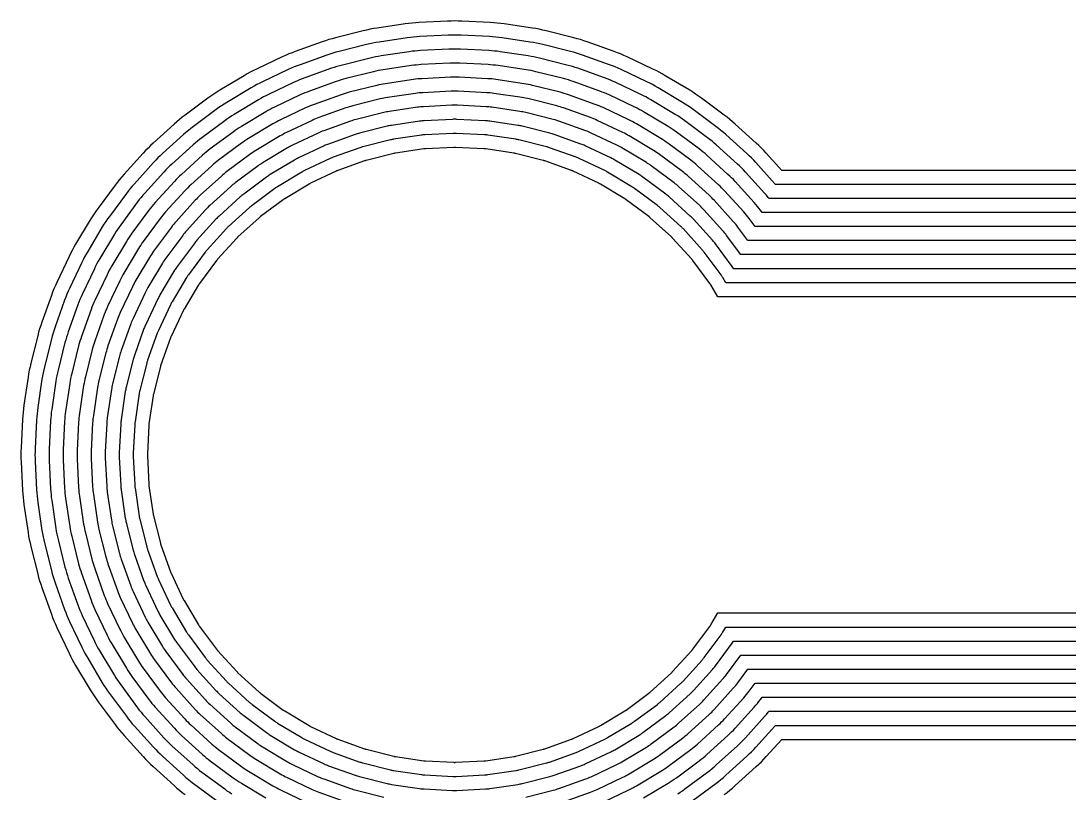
# Model space of a CAD drawing. Header units: metres. Extents: x 1.4 to 44.2, y 0.1 to 33.9.
# Drawn here: x 19.79 to 22.775, y 26.951 to 29.15 of the extents above; entities that cross this region are included whole.
import ezdxf

# ---------------------------------------------------------------- set-up
doc = ezdxf.new("R2010")
doc.units = ezdxf.units.M

msp = doc.modelspace()

# ---------------------------------------------------------------- linework, layer by layer
for points in [[(26.5784, 28.7242), (21.9568, 28.7242), (21.9125, 28.7731), (21.9057, 28.7804), (21.8986, 28.7876), (21.8914, 28.7947), (21.8841, 28.8015), (21.824, 28.8559), (21.8165, 28.8626), (21.8088, 28.8691), (21.8009, 28.8754), (21.7929, 28.8814), (21.7279, 28.9297), (21.7197, 28.9356), (21.7114, 28.9413), (21.703, 28.9468), (21.6944, 28.9521), (21.6249, 28.9937), (21.6162, 28.9988), (21.6074, 29.0036), (21.5985, 29.0083), (21.5894, 29.0127), (21.5162, 29.0473), (21.5071, 29.0515), (21.4978, 29.0555), (21.4885, 29.0592), (21.479, 29.0627), (21.4028, 29.09), (21.3933, 29.0933), (21.3837, 29.0963), (21.374, 29.0991), (21.3643, 29.1017), (21.2857, 29.1214), (21.2759, 29.1237), (21.266, 29.1258), (21.2562, 29.1276), (21.2462, 29.1292), (21.1661, 29.1411), (21.1561, 29.1425), (21.1461, 29.1436), (21.1361, 29.1444), (21.126, 29.145), (21.0451, 29.149), (21.0351, 29.1494), (21.025, 29.1495), (21.015, 29.1494), (21.0049, 29.149), (20.924, 29.145), (20.9139, 29.1444), (20.9039, 29.1436), (20.8939, 29.1425), (20.8839, 29.1411), (20.8038, 29.1292), (20.7939, 29.1276), (20.784, 29.1258), (20.7741, 29.1237), (20.7643, 29.1214), (20.6858, 29.1017), (20.676, 29.0991), (20.6664, 29.0963), (20.6568, 29.0933), (20.6473, 29.09), (20.571, 29.0627), (20.5616, 29.0592), (20.5522, 29.0555), (20.543, 29.0515), (20.5338, 29.0473), (20.4606, 29.0127), (20.4515, 29.0083), (20.4426, 29.0036), (20.4338, 28.9988), (20.4251, 28.9937), (20.3556, 28.9521), (20.347, 28.9468), (20.3386, 28.9413), (20.3303, 28.9356), (20.3222, 28.9297), (20.2571, 28.8814), (20.2491, 28.8754), (20.2412, 28.8691), (20.2335, 28.8626), (20.226, 28.8559), (20.166, 28.8015), (20.1586, 28.7947), (20.1514, 28.7876), (20.1444, 28.7804), (20.1375, 28.7731), (20.0831, 28.713), (20.0764, 28.7055), (20.07, 28.6978), (20.0637, 28.6899), (20.0576, 28.6819), (20.0093, 28.6169), (20.0034, 28.6087), (19.9977, 28.6004), (19.9922, 28.592), (19.987, 28.5834), (19.9453, 28.5139), (19.9403, 28.5052), (19.9354, 28.4964), (19.9308, 28.4875), (19.9264, 28.4784), (19.8917, 28.4052), (19.8875, 28.3961), (19.8836, 28.3868), (19.8798, 28.3775), (19.8763, 28.368), (19.849, 28.2918), (19.8458, 28.2823), (19.8427, 28.2727), (19.8399, 28.263), (19.8373, 28.2533), (19.8177, 28.1747), (19.8153, 28.1649), (19.8133, 28.155), (19.8114, 28.1452), (19.8098, 28.1352), (19.7979, 28.0551), (19.7966, 28.0451), (19.7955, 28.0351), (19.7946, 28.0251), (19.794, 28.015), (19.79, 27.9341), (19.7896, 27.9241), (19.7895, 27.914), (19.7896, 27.904), (19.79, 27.8939), (19.794, 27.813), (19.7946, 27.8029), (19.7955, 27.7929), (19.7966, 27.7829), (19.7979, 27.7729), (19.8098, 27.6928), (19.8114, 27.6829), (19.8133, 27.673), (19.8153, 27.6631), (19.8177, 27.6533), (19.8373, 27.5748), (19.8399, 27.565), (19.8427, 27.5554), (19.8458, 27.5458), (19.849, 27.5363), (19.8763, 27.46), (19.8798, 27.4506), (19.8836, 27.4412), (19.8875, 27.432), (19.8917, 27.4228), (19.9264, 27.3496), (19.9308, 27.3405), (19.9354, 27.3316), (19.9403, 27.3228), (19.9453, 27.3141), (19.987, 27.2446), (19.9922, 27.236), (19.9977, 27.2276), (20.0034, 27.2193), (20.0093, 27.2112), (20.0576, 27.1461), (20.0637, 27.1381), (20.07, 27.1302), (20.0764, 27.1225), (20.0831, 27.115), (20.1375, 27.055), (20.1444, 27.0476), (20.1514, 27.0404), (20.1586, 27.0334), (20.166, 27.0265), (20.226, 26.9721), (20.2335, 26.9654), (20.2412, 26.959), (20.2491, 26.9527), (20.2571, 26.9466)], [(26.595, 28.6842), (21.939, 28.6842), (21.9373, 28.6862), (21.8829, 28.7462), (21.8767, 28.7529), (21.8704, 28.7594), (21.8639, 28.7657), (21.8572, 28.7719), (21.7972, 28.8263), (21.7904, 28.8323), (21.7834, 28.8381), (21.7763, 28.8438), (21.7691, 28.8493), (21.704, 28.8976), (21.6967, 28.9029), (21.6892, 28.908), (21.6816, 28.913), (21.6739, 28.9178), (21.6044, 28.9594), (21.5965, 28.964), (21.5886, 28.9683), (21.5805, 28.9725), (21.5723, 28.9765), (21.4991, 29.0112), (21.4909, 29.0149), (21.4825, 29.0185), (21.4741, 29.0219), (21.4656, 29.025), (21.3893, 29.0523), (21.3807, 29.0553), (21.372, 29.058), (21.3633, 29.0606), (21.3545, 29.0629), (21.276, 29.0826), (21.2671, 29.0847), (21.2582, 29.0865), (21.2493, 29.0882), (21.2403, 29.0896), (21.1602, 29.1015), (21.1512, 29.1028), (21.1422, 29.1038), (21.1331, 29.1045), (21.1241, 29.1051), (21.0432, 29.1091), (21.0341, 29.1094), (21.025, 29.1095), (21.0159, 29.1094), (21.0069, 29.1091), (20.9259, 29.1051), (20.9169, 29.1045), (20.9078, 29.1038), (20.8988, 29.1028), (20.8898, 29.1015), (20.8097, 29.0896), (20.8007, 29.0882), (20.7918, 29.0865), (20.7829, 29.0847), (20.7741, 29.0826), (20.6955, 29.0629), (20.6867, 29.0606), (20.678, 29.058), (20.6693, 29.0553), (20.6607, 29.0523), (20.5845, 29.025), (20.5759, 29.0219), (20.5675, 29.0185), (20.5592, 29.0149), (20.5509, 29.0112), (20.4777, 28.9765), (20.4695, 28.9725), (20.4615, 28.9683), (20.4535, 28.964), (20.4457, 28.9594), (20.3762, 28.9178), (20.3684, 28.913), (20.3608, 28.908), (20.3533, 28.9029), (20.346, 28.8976), (20.2809, 28.8493), (20.2737, 28.8438), (20.2666, 28.8381), (20.2596, 28.8323), (20.2528, 28.8263), (20.1928, 28.7719), (20.1862, 28.7657), (20.1797, 28.7594), (20.1733, 28.7529), (20.1671, 28.7462), (20.1127, 28.6862), (20.1067, 28.6794), (20.1009, 28.6724), (20.0952, 28.6653), (20.0897, 28.6581), (20.0414, 28.593), (20.0361, 28.5857), (20.031, 28.5782), (20.026, 28.5706), (20.0213, 28.5629), (19.9796, 28.4934), (19.9751, 28.4855), (19.9707, 28.4776), (19.9665, 28.4695), (19.9625, 28.4613), (19.9279, 28.3881), (19.9241, 28.3799), (19.9205, 28.3715), (19.9171, 28.3631), (19.914, 28.3546), (19.8867, 28.2783), (19.8837, 28.2697), (19.881, 28.261), (19.8785, 28.2523), (19.8761, 28.2435), (19.8565, 28.165), (19.8544, 28.1561), (19.8525, 28.1472), (19.8508, 28.1383), (19.8494, 28.1293), (19.8375, 28.0492), (19.8363, 28.0402), (19.8353, 28.0312), (19.8345, 28.0221), (19.8339, 28.0131), (19.83, 27.9322), (19.8296, 27.9231), (19.8295, 27.914), (19.8296, 27.9049), (19.83, 27.8959), (19.8339, 27.8149), (19.8345, 27.8059), (19.8353, 27.7968), (19.8363, 27.7878), (19.8375, 27.7788), (19.8494, 27.6987), (19.8508, 27.6897), (19.8525, 27.6808), (19.8544, 27.6719), (19.8565, 27.6631), (19.8761, 27.5845), (19.8785, 27.5757), (19.881, 27.567), (19.8837, 27.5583), (19.8867, 27.5497), (19.914, 27.4735), (19.9171, 27.4649), (19.9205, 27.4565), (19.9241, 27.4482), (19.9279, 27.4399), (19.9625, 27.3667), (19.9665, 27.3585), (19.9707, 27.3505), (19.9751, 27.3425), (19.9796, 27.3347), (20.0213, 27.2652), (20.026, 27.2574), (20.031, 27.2498), (20.0361, 27.2423), (20.0414, 27.235), (20.0897, 27.1699), (20.0952, 27.1627), (20.1009, 27.1556), (20.1067, 27.1486), (20.1127, 27.1418), (20.1671, 27.0818), (20.1733, 27.0752), (20.1797, 27.0687), (20.1862, 27.0623), (20.1928, 27.0561), (20.2528, 27.0017), (20.2596, 26.9957), (20.2666, 26.9899), (20.2737, 26.9842), (20.2809, 26.9787), (20.346, 26.9304)], [(26.6116, 28.6442), (21.9205, 28.6442), (21.9182, 28.6471), (21.913, 28.6533), (21.9076, 28.6593), (21.8532, 28.7193), (21.8477, 28.7253), (21.8421, 28.7311), (21.8363, 28.7367), (21.8303, 28.7422), (21.7703, 28.7966), (21.7643, 28.802), (21.7581, 28.8072), (21.7517, 28.8123), (21.7453, 28.8172), (21.6802, 28.8654), (21.6737, 28.8702), (21.667, 28.8748), (21.6602, 28.8792), (21.6533, 28.8834), (21.5838, 28.9251), (21.5768, 28.9292), (21.5697, 28.9331), (21.5625, 28.9368), (21.5552, 28.9404), (21.482, 28.975), (21.4746, 28.9784), (21.4672, 28.9816), (21.4597, 28.9846), (21.4521, 28.9874), (21.3758, 29.0147), (21.3682, 29.0173), (21.3604, 29.0198), (21.3527, 29.022), (21.3448, 29.0241), (21.2662, 29.0438), (21.2584, 29.0456), (21.2504, 29.0473), (21.2425, 29.0488), (21.2345, 29.0501), (21.1543, 29.062), (21.1463, 29.0631), (21.1383, 29.0639), (21.1302, 29.0646), (21.1221, 29.0651), (21.0412, 29.0691), (21.0331, 29.0694), (21.025, 29.0695), (21.0169, 29.0694), (21.0088, 29.0691), (20.9279, 29.0651), (20.9198, 29.0646), (20.9118, 29.0639), (20.9037, 29.0631), (20.8957, 29.062), (20.8155, 29.0501), (20.8075, 29.0488), (20.7996, 29.0473), (20.7917, 29.0456), (20.7838, 29.0438), (20.7052, 29.0241), (20.6974, 29.022), (20.6896, 29.0198), (20.6819, 29.0173), (20.6742, 29.0147), (20.5979, 28.9874), (20.5903, 28.9846), (20.5828, 28.9816), (20.5754, 28.9784), (20.568, 28.975), (20.4948, 28.9404), (20.4875, 28.9368), (20.4803, 28.9331), (20.4732, 28.9292), (20.4662, 28.9251), (20.3967, 28.8834), (20.3898, 28.8792), (20.3831, 28.8748), (20.3764, 28.8702), (20.3698, 28.8654), (20.3047, 28.8172), (20.2983, 28.8123), (20.292, 28.8072), (20.2858, 28.802), (20.2797, 28.7966), (20.2197, 28.7422), (20.2137, 28.7367), (20.208, 28.7311), (20.2023, 28.7253), (20.1968, 28.7193), (20.1424, 28.6593), (20.137, 28.6533), (20.1318, 28.6471), (20.1267, 28.6407), (20.1218, 28.6343), (20.0736, 28.5692), (20.0688, 28.5627), (20.0642, 28.556), (20.0598, 28.5492), (20.0556, 28.5423), (20.0139, 28.4728), (20.0099, 28.4658), (20.006, 28.4587), (20.0022, 28.4515), (19.9987, 28.4442), (19.964, 28.371), (19.9607, 28.3636), (19.9575, 28.3562), (19.9545, 28.3487), (19.9516, 28.3411), (19.9243, 28.2648), (19.9217, 28.2572), (19.9193, 28.2494), (19.917, 28.2417), (19.9149, 28.2338), (19.8953, 28.1552), (19.8934, 28.1474), (19.8917, 28.1394), (19.8902, 28.1315), (19.8889, 28.1235), (19.8771, 28.0433), (19.876, 28.0353), (19.8751, 28.0273), (19.8744, 28.0192), (19.8739, 28.0111), (19.8699, 27.9302), (19.8696, 27.9221), (19.8695, 27.914), (19.8696, 27.9059), (19.8699, 27.8978), (19.8739, 27.8169), (19.8744, 27.8088), (19.8751, 27.8008), (19.876, 27.7927), (19.8771, 27.7847), (19.8889, 27.7045), (19.8902, 27.6965), (19.8917, 27.6886), (19.8934, 27.6807), (19.8953, 27.6728), (19.9149, 27.5942), (19.917, 27.5864), (19.9193, 27.5786), (19.9217, 27.5709), (19.9243, 27.5632), (19.9516, 27.4869), (19.9545, 27.4793), (19.9575, 27.4718), (19.9607, 27.4644), (19.964, 27.457), (19.9987, 27.3838), (20.0022, 27.3765), (20.006, 27.3693), (20.0099, 27.3622), (20.0139, 27.3552), (20.0556, 27.2857), (20.0598, 27.2788), (20.0642, 27.2721), (20.0688, 27.2654), (20.0736, 27.2588), (20.1218, 27.1937), (20.1267, 27.1873), (20.1318, 27.181), (20.137, 27.1748), (20.1424, 27.1687), (20.1968, 27.1087), (20.2023, 27.1027), (20.208, 27.097), (20.2137, 27.0913), (20.2197, 27.0858), (20.2797, 27.0314), (20.2858, 27.026), (20.292, 27.0208), (20.2983, 27.0157), (20.3047, 27.0108), (20.3698, 26.9626), (20.3764, 26.9578), (20.3831, 26.9532), (20.3898, 26.9488)], [(26.6281, 28.6042), (21.9007, 28.6042), (21.8961, 28.6105), (21.8918, 28.6161), (21.8873, 28.6217), (21.8827, 28.6271), (21.878, 28.6325), (21.8236, 28.6925), (21.8188, 28.6977), (21.8138, 28.7028), (21.8087, 28.7078), (21.8035, 28.7126), (21.7435, 28.767), (21.7381, 28.7717), (21.7327, 28.7763), (21.7271, 28.7808), (21.7215, 28.7851), (21.6564, 28.8333), (21.6506, 28.8375), (21.6448, 28.8415), (21.6388, 28.8454), (21.6327, 28.8491), (21.5632, 28.8908), (21.5571, 28.8944), (21.5509, 28.8978), (21.5445, 28.9011), (21.5381, 28.9042), (21.4649, 28.9388), (21.4584, 28.9418), (21.4519, 28.9446), (21.4453, 28.9472), (21.4386, 28.9497), (21.3623, 28.977), (21.3556, 28.9793), (21.3488, 28.9815), (21.342, 28.9835), (21.3351, 28.9853), (21.2565, 29.005), (21.2496, 29.0066), (21.2426, 29.0081), (21.2356, 29.0094), (21.2286, 29.0105), (21.1485, 29.0224), (21.1414, 29.0234), (21.1344, 29.0241), (21.1273, 29.0248), (21.1202, 29.0252), (21.0392, 29.0292), (21.0321, 29.0294), (21.025, 29.0295), (21.0179, 29.0294), (21.0108, 29.0292), (20.9299, 29.0252), (20.9228, 29.0248), (20.9157, 29.0241), (20.9086, 29.0234), (20.9015, 29.0224), (20.8214, 29.0105), (20.8144, 29.0094), (20.8074, 29.0081), (20.8004, 29.0066), (20.7935, 29.005), (20.7149, 28.9853), (20.708, 28.9835), (20.7012, 28.9815), (20.6944, 28.9793), (20.6877, 28.977), (20.6114, 28.9497), (20.6047, 28.9472), (20.5981, 28.9446), (20.5916, 28.9418), (20.5851, 28.9388), (20.5119, 28.9042), (20.5055, 28.9011), (20.4992, 28.8978), (20.4929, 28.8944), (20.4868, 28.8908), (20.4173, 28.8491), (20.4112, 28.8454), (20.4053, 28.8415), (20.3994, 28.8375), (20.3936, 28.8333), (20.3286, 28.7851), (20.3229, 28.7808), (20.3173, 28.7763), (20.3119, 28.7717), (20.3066, 28.767), (20.2465, 28.7126), (20.2413, 28.7078), (20.2362, 28.7028), (20.2313, 28.6977), (20.2264, 28.6925), (20.172, 28.6325), (20.1673, 28.6271), (20.1627, 28.6217), (20.1583, 28.6161), (20.154, 28.6105), (20.1057, 28.5454), (20.1015, 28.5396), (20.0975, 28.5338), (20.0936, 28.5278), (20.0899, 28.5217), (20.0482, 28.4522), (20.0447, 28.4461), (20.0412, 28.4399), (20.038, 28.4335), (20.0348, 28.4271), (20.0002, 28.3539), (19.9972, 28.3474), (19.9944, 28.3409), (19.9918, 28.3343), (19.9893, 28.3276), (19.962, 28.2513), (19.9597, 28.2446), (19.9575, 28.2378), (19.9556, 28.231), (19.9537, 28.2241), (19.9341, 28.1455), (19.9324, 28.1386), (19.9309, 28.1316), (19.9296, 28.1246), (19.9285, 28.1176), (19.9166, 28.0375), (19.9157, 28.0304), (19.9149, 28.0234), (19.9143, 28.0163), (19.9138, 28.0092), (19.9099, 27.9282), (19.9096, 27.9211), (19.9095, 27.914), (19.9096, 27.9069), (19.9099, 27.8998), (19.9138, 27.8189), (19.9143, 27.8118), (19.9149, 27.8047), (19.9157, 27.7976), (19.9166, 27.7905), (19.9285, 27.7104), (19.9296, 27.7034), (19.9309, 27.6964), (19.9324, 27.6894), (19.9341, 27.6825), (19.9537, 27.6039), (19.9556, 27.597), (19.9575, 27.5902), (19.9597, 27.5834), (19.962, 27.5767), (19.9893, 27.5004), (19.9918, 27.4937), (19.9944, 27.4871), (19.9972, 27.4806), (20.0002, 27.4741), (20.0348, 27.4009), (20.038, 27.3945), (20.0412, 27.3882), (20.0447, 27.3819), (20.0482, 27.3758), (20.0899, 27.3063), (20.0936, 27.3002), (20.0975, 27.2943), (20.1015, 27.2884), (20.1057, 27.2826), (20.154, 27.2176), (20.1583, 27.2119), (20.1627, 27.2063), (20.1673, 27.2009), (20.172, 27.1956), (20.2264, 27.1355), (20.2313, 27.1303), (20.2362, 27.1252), (20.2413, 27.1203), (20.2465, 27.1154), (20.3066, 27.061), (20.3119, 27.0563), (20.3173, 27.0517), (20.3229, 27.0473), (20.3286, 27.043), (20.3936, 26.9947), (20.3994, 26.9905), (20.4053, 26.9865), (20.4112, 26.9826), (20.4173, 26.9789), (20.4868, 26.9372)], [(26.6447, 28.5642), (21.8806, 28.5642), (21.8639, 28.5866), (21.8602, 28.5915), (21.8564, 28.5963), (21.8524, 28.601), (21.8484, 28.6056), (21.794, 28.6656), (21.7898, 28.6701), (21.7855, 28.6745), (21.7811, 28.6788), (21.7766, 28.683), (21.7166, 28.7374), (21.712, 28.7414), (21.7073, 28.7454), (21.7025, 28.7492), (21.6976, 28.7529), (21.6326, 28.8012), (21.6276, 28.8048), (21.6225, 28.8083), (21.6174, 28.8116), (21.6122, 28.8148), (21.5427, 28.8565), (21.5374, 28.8596), (21.532, 28.8625), (21.5266, 28.8653), (21.521, 28.868), (21.4478, 28.9027), (21.4422, 28.9052), (21.4366, 28.9076), (21.4309, 28.9099), (21.4251, 28.9121), (21.3489, 28.9394), (21.3431, 28.9413), (21.3372, 28.9432), (21.3313, 28.9449), (21.3254, 28.9465), (21.2468, 28.9662), (21.2408, 28.9676), (21.2348, 28.9688), (21.2288, 28.97), (21.2227, 28.9709), (21.1426, 28.9828), (21.1365, 28.9837), (21.1304, 28.9843), (21.1243, 28.9849), (21.1182, 28.9852), (21.0373, 28.9892), (21.0311, 28.9894), (21.025, 28.9895), (21.0189, 28.9894), (21.0127, 28.9892), (20.9318, 28.9852), (20.9257, 28.9849), (20.9196, 28.9843), (20.9135, 28.9837), (20.9074, 28.9828), (20.8273, 28.9709), (20.8212, 28.97), (20.8152, 28.9688), (20.8092, 28.9676), (20.8032, 28.9662), (20.7246, 28.9465), (20.7187, 28.9449), (20.7128, 28.9432), (20.707, 28.9413), (20.7012, 28.9394), (20.6249, 28.9121), (20.6191, 28.9099), (20.6134, 28.9076), (20.6078, 28.9052), (20.6022, 28.9027), (20.529, 28.868), (20.5235, 28.8653), (20.518, 28.8625), (20.5126, 28.8596), (20.5073, 28.8565), (20.4379, 28.8148), (20.4326, 28.8116), (20.4275, 28.8083), (20.4224, 28.8048), (20.4175, 28.8012), (20.3524, 28.7529), (20.3475, 28.7492), (20.3427, 28.7454), (20.338, 28.7414), (20.3334, 28.7374), (20.2734, 28.683), (20.2689, 28.6788), (20.2645, 28.6745), (20.2602, 28.6701), (20.2561, 28.6656), (20.2017, 28.6056), (20.1976, 28.601), (20.1936, 28.5963), (20.1898, 28.5915), (20.1861, 28.5866), (20.1378, 28.5216), (20.1342, 28.5166), (20.1308, 28.5115), (20.1274, 28.5064), (20.1242, 28.5012), (20.0826, 28.4317), (20.0795, 28.4264), (20.0765, 28.421), (20.0737, 28.4156), (20.071, 28.41), (20.0364, 28.3368), (20.0338, 28.3312), (20.0314, 28.3256), (20.0291, 28.3199), (20.027, 28.3141), (19.9997, 28.2379), (19.9977, 28.2321), (19.9958, 28.2262), (19.9941, 28.2203), (19.9926, 28.2144), (19.9729, 28.1358), (19.9714, 28.1298), (19.9702, 28.1238), (19.9691, 28.1178), (19.9681, 28.1117), (19.9562, 28.0316), (19.9554, 28.0255), (19.9547, 28.0194), (19.9542, 28.0133), (19.9538, 28.0072), (19.9498, 27.9263), (19.9496, 27.9201), (19.9495, 27.914), (19.9496, 27.9079), (19.9498, 27.9017), (19.9538, 27.8208), (19.9542, 27.8147), (19.9547, 27.8086), (19.9554, 27.8025), (19.9562, 27.7964), (19.9681, 27.7163), (19.9691, 27.7102), (19.9702, 27.7042), (19.9714, 27.6982), (19.9729, 27.6922), (19.9926, 27.6136), (19.9941, 27.6077)], [(26.6613, 28.5242), (21.8604, 28.5242), (21.8318, 28.5628), (21.8287, 28.5669), (21.8255, 28.5709), (21.8221, 28.5749), (21.8187, 28.5787), (21.7643, 28.6388), (21.7608, 28.6425), (21.7572, 28.6462), (21.7535, 28.6498), (21.7498, 28.6533), (21.6897, 28.7077), (21.6859, 28.7111), (21.6819, 28.7145), (21.6779, 28.7177), (21.6738, 28.7208), (21.6087, 28.7691), (21.6046, 28.7721), (21.6003, 28.775), (21.596, 28.7778), (21.5916, 28.7805), (21.5221, 28.8222), (21.5177, 28.8248), (21.5131, 28.8272), (21.5086, 28.8296), (21.5039, 28.8319), (21.4307, 28.8665), (21.426, 28.8687), (21.4213, 28.8707), (21.4165, 28.8726), (21.4117, 28.8744), (21.3354, 28.9017), (21.3305, 28.9034), (21.3256, 28.9049), (21.3207, 28.9064), (21.3157, 28.9077), (21.2371, 28.9274), (21.2321, 28.9285), (21.227, 28.9296), (21.222, 28.9306), (21.2169, 28.9314), (21.1367, 28.9433), (21.1316, 28.944), (21.1265, 28.9445), (21.1214, 28.945), (21.1162, 28.9453), (21.0353, 28.9493), (21.0302, 28.9494), (21.025, 28.9495), (21.0199, 28.9494), (21.0147, 28.9493), (20.9338, 28.9453), (20.9287, 28.945), (20.9235, 28.9445), (20.9184, 28.944), (20.9133, 28.9433), (20.8332, 28.9314), (20.8281, 28.9306), (20.823, 28.9296), (20.818, 28.9285), (20.8129, 28.9274), (20.7344, 28.9077), (20.7294, 28.9064), (20.7244, 28.9049), (20.7195, 28.9034), (20.7146, 28.9017), (20.6384, 28.8744), (20.6335, 28.8726), (20.6287, 28.8707), (20.624, 28.8687), (20.6193, 28.8665), (20.5461, 28.8319), (20.5415, 28.8296), (20.5369, 28.8272), (20.5324, 28.8248), (20.5279, 28.8222), (20.4584, 28.7805), (20.454, 28.7778), (20.4497, 28.775), (20.4455, 28.7721), (20.4413, 28.7691), (20.3762, 28.7208), (20.3721, 28.7177), (20.3681, 28.7145), (20.3642, 28.7111), (20.3603, 28.7077), (20.3003, 28.6533), (20.2965, 28.6498), (20.2928, 28.6462), (20.2892, 28.6425), (20.2857, 28.6388), (20.2313, 28.5787), (20.2279, 28.5749), (20.2246, 28.5709), (20.2213, 28.5669), (20.2182, 28.5628), (20.17, 28.4977), (20.1669, 28.4936), (20.164, 28.4893), (20.1612, 28.485), (20.1585, 28.4806), (20.1169, 28.4111), (20.1143, 28.4067), (20.1118, 28.4021), (20.1094, 28.3976), (20.1071, 28.3929), (20.0725, 28.3197), (20.0704, 28.315), (20.0683, 28.3103), (20.0664, 28.3055), (20.0646, 28.3007), (20.0373, 28.2244), (20.0357, 28.2195), (20.0341, 28.2146), (20.0327, 28.2097), (20.0314, 28.2047), (20.0117, 28.1261), (20.0105, 28.1211), (20.0094, 28.116), (20.0085, 28.111), (20.0076, 28.1059), (19.9958, 28.0257), (19.9951, 28.0206), (19.9945, 28.0155), (19.9941, 28.0104), (19.9937, 28.0052), (19.9898, 27.9243), (19.9896, 27.9192), (19.9895, 27.914), (19.9896, 27.9089), (19.9898, 27.9037), (19.9937, 27.8228), (19.9941, 27.8177), (19.9945, 27.8125), (19.9951, 27.8074), (19.9958, 27.8023), (20.0076, 27.7222), (20.0085, 27.7171), (20.0094, 27.712), (20.0105, 27.707), (20.0117, 27.7019), (20.0314, 27.6234), (20.0327, 27.6184)], [(26.6778, 28.4842), (21.8403, 28.4842), (21.7997, 28.539), (21.7972, 28.5423), (21.7945, 28.5456), (21.7919, 28.5487), (21.7891, 28.5519), (21.7347, 28.6119), (21.7319, 28.615), (21.7289, 28.6179), (21.726, 28.6209), (21.7229, 28.6237), (21.6629, 28.6781), (21.6597, 28.6809), (21.6566, 28.6835), (21.6533, 28.6862), (21.65, 28.6887), (21.5849, 28.7369), (21.5815, 28.7394), (21.5781, 28.7417), (21.5746, 28.744), (21.571, 28.7462), (21.5015, 28.7879), (21.4979, 28.79), (21.4943, 28.792), (21.4906, 28.7939), (21.4868, 28.7957), (21.4136, 28.8304), (21.4098, 28.8321), (21.406, 28.8337), (21.4021, 28.8353), (21.3982, 28.8367), (21.3219, 28.864), (21.318, 28.8654), (21.314, 28.8666), (21.31, 28.8678), (21.3059, 28.8689), (21.2274, 28.8886), (21.2233, 28.8895), (21.2192, 28.8904), (21.2151, 28.8911), (21.211, 28.8918), (21.1309, 28.9037), (21.1267, 28.9043), (21.1226, 28.9047), (21.1184, 28.9051), (21.1143, 28.9053), (21.0334, 28.9093), (21.0292, 28.9095), (21.025, 28.9095), (21.0208, 28.9095), (21.0167, 28.9093), (20.9358, 28.9053), (20.9316, 28.9051), (20.9274, 28.9047), (20.9233, 28.9043), (20.9192, 28.9037), (20.839, 28.8918), (20.8349, 28.8911), (20.8308, 28.8904), (20.8267, 28.8895), (20.8227, 28.8886), (20.7441, 28.8689), (20.74, 28.8678), (20.736, 28.8666), (20.7321, 28.8654), (20.7281, 28.864), (20.6518, 28.8367), (20.6479, 28.8353), (20.6441, 28.8337), (20.6402, 28.8321), (20.6364, 28.8304), (20.5632, 28.7957), (20.5594, 28.7939), (20.5557, 28.792), (20.5521, 28.79), (20.5485, 28.7879), (20.479, 28.7462), (20.4754, 28.744), (20.4719, 28.7417), (20.4685, 28.7394), (20.4651, 28.7369), (20.4001, 28.6887), (20.3967, 28.6862), (20.3935, 28.6835), (20.3903, 28.6809), (20.3872, 28.6781), (20.3271, 28.6237), (20.3241, 28.6209), (20.3211, 28.6179), (20.3182, 28.615), (20.3153, 28.6119), (20.2609, 28.5519), (20.2582, 28.5487), (20.2555, 28.5456), (20.2529, 28.5423), (20.2503, 28.539), (20.2021, 28.4739), (20.1996, 28.4705), (20.1973, 28.4671), (20.195, 28.4636), (20.1928, 28.46), (20.1512, 28.3905), (20.1491, 28.3869), (20.1471, 28.3833), (20.1451, 28.3796), (20.1433, 28.3758), (20.1087, 28.3026), (20.1069, 28.2988), (20.1053, 28.295), (20.1037, 28.2911), (20.1023, 28.2872), (20.075, 28.2109), (20.0736, 28.207), (20.0724, 28.203), (20.0712, 28.199), (20.0702, 28.1949), (20.0505, 28.1164), (20.0495, 28.1123), (20.0486, 28.1082), (20.0479, 28.1041), (20.0472, 28.1), (20.0353, 28.0199), (20.0348, 28.0157), (20.0343, 28.0116), (20.0339, 28.0074), (20.0337, 28.0033), (20.0297, 27.9224), (20.0296, 27.9182), (20.0295, 27.914), (20.0296, 27.9098), (20.0297, 27.9057), (20.0337, 27.8248), (20.0339, 27.8206), (20.0343, 27.8164), (20.0348, 27.8123), (20.0353, 27.8082), (20.0472, 27.728), (20.0479, 27.7239), (20.0486, 27.7198), (20.0495, 27.7157), (20.0505, 27.7117), (20.0702, 27.6331), (20.0712, 27.629)], [(26.6944, 28.4442), (21.8199, 28.4442), (21.8195, 28.4449), (21.8177, 28.4475), (21.8158, 28.4501), (21.7675, 28.5151), (21.7656, 28.5177), (21.7636, 28.5202), (21.7616, 28.5226), (21.7595, 28.525), (21.7051, 28.585), (21.7029, 28.5874), (21.7007, 28.5897), (21.6984, 28.5919), (21.696, 28.5941), (21.636, 28.6485), (21.6336, 28.6506), (21.6312, 28.6526), (21.6287, 28.6546), (21.6261, 28.6565), (21.5611, 28.7048), (21.5585, 28.7067), (21.5559, 28.7085), (21.5532, 28.7102), (21.5505, 28.7119), (21.481, 28.7535), (21.4782, 28.7551), (21.4754, 28.7567), (21.4726, 28.7582), (21.4697, 28.7596), (21.3965, 28.7942), (21.3936, 28.7955), (21.3907, 28.7968), (21.3877, 28.798), (21.3847, 28.7991), (21.3084, 28.8264), (21.3054, 28.8274), (21.3024, 28.8284), (21.2993, 28.8293), (21.2962, 28.8301), (21.2176, 28.8498), (21.2145, 28.8505), (21.2114, 28.8512), (21.2083, 28.8517), (21.2051, 28.8522), (21.125, 28.8641), (21.1218, 28.8646), (21.1187, 28.8649), (21.1155, 28.8652), (21.1123, 28.8654), (21.0314, 28.8694), (21.0282, 28.8695), (21.025, 28.8695), (21.0218, 28.8695), (21.0186, 28.8694), (20.9377, 28.8654), (20.9345, 28.8652), (20.9314, 28.8649), (20.9282, 28.8646), (20.925, 28.8641), (20.8449, 28.8522), (20.8417, 28.8517), (20.8386, 28.8512), (20.8355, 28.8505), (20.8324, 28.8498), (20.7538, 28.8301), (20.7507, 28.8293), (20.7476, 28.8284), (20.7446, 28.8274), (20.7416, 28.8264), (20.6653, 28.7991), (20.6623, 28.798), (20.6594, 28.7968), (20.6564, 28.7955), (20.6535, 28.7942), (20.5803, 28.7596), (20.5774, 28.7582), (20.5746, 28.7567), (20.5718, 28.7551), (20.569, 28.7535), (20.4996, 28.7119), (20.4968, 28.7102), (20.4942, 28.7085), (20.4915, 28.7067), (20.4889, 28.7048), (20.4239, 28.6565), (20.4213, 28.6546), (20.4188, 28.6526), (20.4164, 28.6506), (20.414, 28.6485), (20.354, 28.5941), (20.3517, 28.5919), (20.3494, 28.5897), (20.3471, 28.5874), (20.345, 28.585), (20.2906, 28.525), (20.2885, 28.5226), (20.2864, 28.5202), (20.2844, 28.5177), (20.2825, 28.5151), (20.2342, 28.4501), (20.2323, 28.4475), (20.2305, 28.4449), (20.2288, 28.4422), (20.2271, 28.4395), (20.1855, 28.37), (20.1839, 28.3672), (20.1823, 28.3644), (20.1809, 28.3616), (20.1795, 28.3587), (20.1448, 28.2855), (20.1435, 28.2826), (20.1422, 28.2797), (20.1411, 28.2767), (20.1399, 28.2737), (20.1127, 28.1974), (20.1116, 28.1944), (20.1107, 28.1914), (20.1098, 28.1883), (20.109, 28.1852), (20.0893, 28.1066), (20.0885, 28.1035), (20.0879, 28.1004), (20.0873, 28.0973), (20.0868, 28.0941), (20.0749, 28.014), (20.0745, 28.0108), (20.0741, 28.0077), (20.0738, 28.0045), (20.0736, 28.0013), (20.0697, 27.9204), (20.0696, 27.9172), (20.0695, 27.914), (20.0696, 27.9108), (20.0697, 27.9076), (20.0736, 27.8267), (20.0738, 27.8235), (20.0741, 27.8204), (20.0745, 27.8172), (20.0749, 27.814), (20.0868, 27.7339), (20.0873, 27.7307), (20.0879, 27.7276), (20.0885, 27.7245), (20.0893, 27.7214), (20.109, 27.6428), (20.1098, 27.6397)], [(26.711, 28.4042), (21.7974, 28.4042), (21.7886, 28.4189), (21.7874, 28.4208), (21.7862, 28.4226), (21.785, 28.4245), (21.7837, 28.4262), (21.7354, 28.4913), (21.7341, 28.4931), (21.7327, 28.4948), (21.7313, 28.4965), (21.7298, 28.4981), (21.6754, 28.5582), (21.6739, 28.5598), (21.6724, 28.5614), (21.6708, 28.5629), (21.6692, 28.5644), (21.6091, 28.6188), (21.6075, 28.6203), (21.6058, 28.6217), (21.6041, 28.6231), (21.6023, 28.6244), (21.5372, 28.6727), (21.5355, 28.674), (21.5336, 28.6752), (21.5318, 28.6764), (21.5299, 28.6776), (21.4604, 28.7192), (21.4585, 28.7203), (21.4566, 28.7214), (21.4546, 28.7224), (21.4526, 28.7234), (21.3794, 28.758), (21.3774, 28.759), (21.3754, 28.7598), (21.3733, 28.7606), (21.3712, 28.7614), (21.295, 28.7887), (21.2929, 28.7894), (21.2908, 28.7901), (21.2886, 28.7907), (21.2865, 28.7913), (21.2079, 28.811), (21.2058, 28.8115), (21.2036, 28.8119), (21.2014, 28.8123), (21.1993, 28.8127), (21.1191, 28.8246), (21.1169, 28.8249), (21.1147, 28.8251), (21.1125, 28.8253), (21.1103, 28.8254), (21.0294, 28.8294), (21.0272, 28.8295), (21.025, 28.8295), (21.0228, 28.8295), (21.0206, 28.8294), (20.9397, 28.8254), (20.9375, 28.8253), (20.9353, 28.8251), (20.9331, 28.8249), (20.9309, 28.8246), (20.8508, 28.8127), (20.8486, 28.8123), (20.8464, 28.8119), (20.8442, 28.8115), (20.8421, 28.811), (20.7635, 28.7913), (20.7614, 28.7907), (20.7593, 28.7901), (20.7572, 28.7894), (20.7551, 28.7887), (20.6788, 28.7614), (20.6767, 28.7606), (20.6747, 28.7598), (20.6726, 28.759), (20.6706, 28.758), (20.5974, 28.7234), (20.5954, 28.7224), (20.5934, 28.7214), (20.5915, 28.7203), (20.5896, 28.7192), (20.5201, 28.6776), (20.5182, 28.6764), (20.5164, 28.6752), (20.5146, 28.674), (20.5128, 28.6727), (20.4477, 28.6244), (20.4459, 28.6231), (20.4442, 28.6217), (20.4425, 28.6203), (20.4409, 28.6188), (20.3809, 28.5644), (20.3792, 28.5629), (20.3777, 28.5614), (20.3761, 28.5598), (20.3746, 28.5582), (20.3202, 28.4981), (20.3187, 28.4965), (20.3173, 28.4948), (20.3159, 28.4931), (20.3146, 28.4913), (20.2663, 28.4262), (20.2651, 28.4245), (20.2638, 28.4226), (20.2626, 28.4208), (20.2614, 28.4189), (20.2198, 28.3494), (20.2187, 28.3475), (20.2176, 28.3456), (20.2166, 28.3436), (20.2156, 28.3416), (20.181, 28.2684), (20.1801, 28.2664), (20.1792, 28.2644), (20.1784, 28.2623), (20.1776, 28.2602), (20.1503, 28.184), (20.1496, 28.1819), (20.1489, 28.1798), (20.1483, 28.1776), (20.1478, 28.1755), (20.1281, 28.0969), (20.1276, 28.0948), (20.1271, 28.0926), (20.1267, 28.0904), (20.1263, 28.0883), (20.1145, 28.0081), (20.1142, 28.0059), (20.1139, 28.0037), (20.1137, 28.0015), (20.1136, 27.9993), (20.1096, 27.9184), (20.1095, 27.9162), (20.1095, 27.914), (20.1095, 27.9118), (20.1096, 27.9096), (20.1136, 27.8287), (20.1137, 27.8265), (20.1139, 27.8243), (20.1142, 27.8221), (20.1145, 27.8199), (20.1263, 27.7398), (20.1267, 27.7376), (20.1271, 27.7354), (20.1276, 27.7332), (20.1281, 27.7311), (20.1478, 27.6525), (20.1483, 27.6504)], [(26.7275, 28.3642), (21.7747, 28.3642), (21.7543, 28.3983), (21.7536, 28.3994), (21.753, 28.4004), (21.7523, 28.4014), (21.7516, 28.4024), (21.7033, 28.4675), (21.7025, 28.4685), (21.7018, 28.4694), (21.701, 28.4704), (21.7002, 28.4713), (21.6458, 28.5313), (21.6449, 28.5322), (21.6441, 28.5331), (21.6432, 28.5339), (21.6423, 28.5348), (21.5823, 28.5892), (21.5814, 28.59), (21.5804, 28.5908), (21.5795, 28.5915), (21.5785, 28.5923), (21.5134, 28.6406), (21.5124, 28.6413), (21.5114, 28.642), (21.5104, 28.6426), (21.5093, 28.6433), (21.4399, 28.6849), (21.4388, 28.6855), (21.4377, 28.6861), (21.4366, 28.6867), (21.4355, 28.6872), (21.3623, 28.7219), (21.3612, 28.7224), (21.3601, 28.7229), (21.3589, 28.7233), (21.3578, 28.7238), (21.2815, 28.751), (21.2803, 28.7514), (21.2792, 28.7518), (21.278, 28.7522), (21.2768, 28.7525), (21.1982, 28.7722), (21.197, 28.7724), (21.1958, 28.7727), (21.1946, 28.7729), (21.1934, 28.7731), (21.1133, 28.785), (21.112, 28.7852), (21.1108, 28.7853), (21.1096, 28.7854), (21.1084, 28.7855), (21.0275, 28.7895), (21.0262, 28.7895), (21.025, 28.7895), (21.0238, 28.7895), (21.0226, 28.7895), (20.9416, 28.7855), (20.9404, 28.7854), (20.9392, 28.7853), (20.938, 28.7852), (20.9368, 28.785), (20.8566, 28.7731), (20.8554, 28.7729), (20.8542, 28.7727), (20.853, 28.7724), (20.8518, 28.7722), (20.7732, 28.7525), (20.772, 28.7522), (20.7709, 28.7518), (20.7697, 28.7514), (20.7685, 28.751), (20.6923, 28.7238), (20.6911, 28.7233), (20.69, 28.7229), (20.6888, 28.7224), (20.6877, 28.7219), (20.6145, 28.6872), (20.6134, 28.6867), (20.6123, 28.6861), (20.6112, 28.6855), (20.6102, 28.6849), (20.5407, 28.6433), (20.5396, 28.6426), (20.5386, 28.642), (20.5376, 28.6413), (20.5366, 28.6406), (20.4715, 28.5923), (20.4706, 28.5915), (20.4696, 28.5908), (20.4687, 28.59), (20.4677, 28.5892), (20.4077, 28.5348), (20.4068, 28.5339), (20.4059, 28.5331), (20.4051, 28.5322), (20.4042, 28.5313), (20.3498, 28.4713), (20.349, 28.4704), (20.3482, 28.4694), (20.3475, 28.4685), (20.3467, 28.4675), (20.2985, 28.4024), (20.2978, 28.4014), (20.2971, 28.4004), (20.2964, 28.3994), (20.2957, 28.3983), (20.2541, 28.3289), (20.2535, 28.3278), (20.2529, 28.3267), (20.2523, 28.3256), (20.2518, 28.3245), (20.2172, 28.2513), (20.2166, 28.2502), (20.2162, 28.2491), (20.2157, 28.2479), (20.2153, 28.2468), (20.188, 28.1705), (20.1876, 28.1693), (20.1872, 28.1682), (20.1869, 28.167), (20.1866, 28.1658), (20.1669, 28.0872), (20.1666, 28.086), (20.1663, 28.0848), (20.1661, 28.0836), (20.1659, 28.0824), (20.154, 28.0023), (20.1539, 28.001), (20.1537, 27.9998), (20.1536, 27.9986), (20.1535, 27.9974), (20.1496, 27.9165), (20.1495, 27.9152), (20.1495, 27.914), (20.1495, 27.9128), (20.1496, 27.9116), (20.1535, 27.8306), (20.1536, 27.8294), (20.1537, 27.8282), (20.1539, 27.827), (20.154, 27.8258), (20.1659, 27.7456), (20.1661, 27.7444), (20.1663, 27.7432), (20.1666, 27.742), (20.1669, 27.7408), (20.1866, 27.6622), (20.1869, 27.661)], [(20.1483, 27.6504), (20.1489, 27.6483), (20.1496, 27.6462), (20.1503, 27.6441), (20.1776, 27.5678), (20.1784, 27.5657), (20.1792, 27.5637), (20.1801, 27.5616), (20.181, 27.5596), (20.2156, 27.4864), (20.2166, 27.4844), (20.2176, 27.4824), (20.2187, 27.4805), (20.2198, 27.4786), (20.2614, 27.4091), (20.2626, 27.4072), (20.2638, 27.4054), (20.2651, 27.4036), (20.2663, 27.4018), (20.3146, 27.3367), (20.3159, 27.3349), (20.3173, 27.3332), (20.3187, 27.3315), (20.3202, 27.3299), (20.3746, 27.2699), (20.3761, 27.2682), (20.3777, 27.2667), (20.3792, 27.2651), (20.3809, 27.2636), (20.4409, 27.2092), (20.4425, 27.2077), (20.4442, 27.2063), (20.4459, 27.2049), (20.4477, 27.2036), (20.5128, 27.1553), (20.5146, 27.1541), (20.5164, 27.1528), (20.5182, 27.1516), (20.5201, 27.1504), (20.5896, 27.1088), (20.5915, 27.1077), (20.5934, 27.1066), (20.5954, 27.1056), (20.5974, 27.1046), (20.6706, 27.07), (20.6726, 27.0691), (20.6747, 27.0682), (20.6767, 27.0674), (20.6788, 27.0666), (20.7551, 27.0393), (20.7572, 27.0386), (20.7593, 27.0379), (20.7614, 27.0373), (20.7635, 27.0368), (20.8421, 27.0171), (20.8442, 27.0166), (20.8464, 27.0161), (20.8486, 27.0157), (20.8508, 27.0153), (20.9309, 27.0035), (20.9331, 27.0032), (20.9353, 27.0029), (20.9375, 27.0027), (20.9397, 27.0026), (21.0206, 26.9986), (21.0228, 26.9985), (21.025, 26.9985), (21.0272, 26.9985), (21.0294, 26.9986), (21.1103, 27.0026), (21.1125, 27.0027), (21.1147, 27.0029), (21.1169, 27.0032), (21.1191, 27.0035), (21.1993, 27.0153), (21.2014, 27.0157), (21.2036, 27.0161), (21.2058, 27.0166), (21.2079, 27.0171), (21.2865, 27.0368), (21.2886, 27.0373), (21.2908, 27.0379), (21.2929, 27.0386), (21.295, 27.0393), (21.3712, 27.0666), (21.3733, 27.0674), (21.3754, 27.0682), (21.3774, 27.0691), (21.3794, 27.07), (21.4526, 27.1046), (21.4546, 27.1056), (21.4566, 27.1066), (21.4585, 27.1077), (21.4604, 27.1088), (21.5299, 27.1504), (21.5318, 27.1516), (21.5336, 27.1528), (21.5355, 27.1541), (21.5372, 27.1553), (21.6023, 27.2036), (21.6041, 27.2049), (21.6058, 27.2063), (21.6075, 27.2077), (21.6091, 27.2092), (21.6692, 27.2636), (21.6708, 27.2651), (21.6724, 27.2667), (21.6739, 27.2682), (21.6754, 27.2699), (21.7298, 27.3299), (21.7313, 27.3315), (21.7327, 27.3332), (21.7341, 27.3349), (21.7354, 27.3367), (21.7837, 27.4018), (21.785, 27.4036), (21.7862, 27.4054), (21.7874, 27.4072), (21.7886, 27.4091), (21.7974, 27.4238), (26.914, 27.4238)], [(20.1869, 27.661), (20.1872, 27.6599), (20.1876, 27.6587), (20.188, 27.6575), (20.2153, 27.5813), (20.2157, 27.5801), (20.2162, 27.579), (20.2166, 27.5778), (20.2172, 27.5767), (20.2518, 27.5035), (20.2523, 27.5024), (20.2529, 27.5013), (20.2535, 27.5002), (20.2541, 27.4992), (20.2957, 27.4297), (20.2964, 27.4286), (20.2971, 27.4276), (20.2978, 27.4266), (20.2985, 27.4256), (20.3467, 27.3605), (20.3475, 27.3596), (20.3482, 27.3586), (20.349, 27.3577), (20.3498, 27.3567), (20.4042, 27.2967), (20.4051, 27.2958), (20.4059, 27.2949), (20.4068, 27.2941), (20.4077, 27.2932), (20.4677, 27.2388), (20.4687, 27.238), (20.4696, 27.2372), (20.4706, 27.2365), (20.4715, 27.2357), (20.5366, 27.1875), (20.5376, 27.1868), (20.5386, 27.1861), (20.5396, 27.1854), (20.5407, 27.1847), (20.6102, 27.1431), (20.6112, 27.1425), (20.6123, 27.1419), (20.6134, 27.1413), (20.6145, 27.1408), (20.6877, 27.1062), (20.6888, 27.1056), (20.69, 27.1052), (20.6911, 27.1047), (20.6923, 27.1043), (20.7685, 27.077), (20.7697, 27.0766), (20.7709, 27.0762), (20.772, 27.0759), (20.7732, 27.0756), (20.8518, 27.0559), (20.853, 27.0556), (20.8542, 27.0553), (20.8554, 27.0551), (20.8566, 27.0549), (20.9368, 27.043), (20.938, 27.0429), (20.9392, 27.0427), (20.9404, 27.0426), (20.9416, 27.0425), (21.0226, 27.0386), (21.0238, 27.0385), (21.025, 27.0385), (21.0262, 27.0385), (21.0275, 27.0386), (21.1084, 27.0425), (21.1096, 27.0426), (21.1108, 27.0427), (21.112, 27.0429), (21.1133, 27.043), (21.1934, 27.0549), (21.1946, 27.0551), (21.1958, 27.0553), (21.197, 27.0556), (21.1982, 27.0559), (21.2768, 27.0756), (21.278, 27.0759), (21.2792, 27.0762), (21.2803, 27.0766), (21.2815, 27.077), (21.3578, 27.1043), (21.3589, 27.1047), (21.3601, 27.1052), (21.3612, 27.1056), (21.3623, 27.1062), (21.4355, 27.1408), (21.4366, 27.1413), (21.4377, 27.1419), (21.4388, 27.1425), (21.4399, 27.1431), (21.5093, 27.1847), (21.5104, 27.1854), (21.5114, 27.1861), (21.5124, 27.1868), (21.5134, 27.1875), (21.5785, 27.2357), (21.5795, 27.2365), (21.5804, 27.2372), (21.5814, 27.238), (21.5823, 27.2388), (21.6423, 27.2932), (21.6432, 27.2941), (21.6441, 27.2949), (21.6449, 27.2958), (21.6458, 27.2967), (21.7002, 27.3567), (21.701, 27.3577), (21.7018, 27.3586), (21.7025, 27.3596), (21.7033, 27.3605), (21.7516, 27.4256), (21.7523, 27.4266), (21.753, 27.4276), (21.7536, 27.4286), (21.7543, 27.4297), (21.7747, 27.4638), (26.914, 27.4638)], [(20.0327, 27.6184), (20.0341, 27.6134), (20.0357, 27.6085), (20.0373, 27.6036), (20.0646, 27.5274), (20.0664, 27.5225), (20.0683, 27.5177), (20.0704, 27.513), (20.0725, 27.5083), (20.1071, 27.4351), (20.1094, 27.4305), (20.1118, 27.4259), (20.1143, 27.4214), (20.1169, 27.4169), (20.1585, 27.3474), (20.1612, 27.343), (20.164, 27.3387), (20.1669, 27.3345), (20.17, 27.3303), (20.2182, 27.2652), (20.2213, 27.2611), (20.2246, 27.2571), (20.2279, 27.2532), (20.2313, 27.2493), (20.2857, 27.1893), (20.2892, 27.1855), (20.2928, 27.1818), (20.2965, 27.1782), (20.3003, 27.1747), (20.3603, 27.1203), (20.3642, 27.1169), (20.3681, 27.1136), (20.3721, 27.1103), (20.3762, 27.1072), (20.4413, 27.059), (20.4455, 27.0559), (20.4497, 27.053), (20.454, 27.0502), (20.4584, 27.0475), (20.5279, 27.0059), (20.5324, 27.0033), (20.5369, 27.0008), (20.5415, 26.9984), (20.5461, 26.9961), (20.6193, 26.9615), (20.624, 26.9594), (20.6287, 26.9573), (20.6335, 26.9554), (20.6384, 26.9536), (20.7146, 26.9263)], [(20.0712, 27.629), (20.0724, 27.625), (20.0736, 27.6211), (20.075, 27.6171), (20.1023, 27.5408), (20.1037, 27.5369), (20.1053, 27.5331), (20.1069, 27.5292), (20.1087, 27.5254), (20.1433, 27.4522), (20.1451, 27.4484), (20.1471, 27.4447), (20.1491, 27.4411), (20.1512, 27.4375), (20.1928, 27.368), (20.195, 27.3644), (20.1973, 27.3609), (20.1996, 27.3575), (20.2021, 27.3541), (20.2503, 27.2891), (20.2529, 27.2857), (20.2555, 27.2825), (20.2582, 27.2793), (20.2609, 27.2762), (20.3153, 27.2161), (20.3182, 27.2131), (20.3211, 27.2101), (20.3241, 27.2072), (20.3271, 27.2043), (20.3872, 27.1499), (20.3903, 27.1472), (20.3935, 27.1445), (20.3967, 27.1419), (20.4001, 27.1393), (20.4651, 27.0911), (20.4685, 27.0886), (20.4719, 27.0863), (20.4754, 27.084), (20.479, 27.0818), (20.5485, 27.0402), (20.5521, 27.0381), (20.5557, 27.0361), (20.5594, 27.0341), (20.5632, 27.0323), (20.6364, 26.9977), (20.6402, 26.9959), (20.6441, 26.9943), (20.6479, 26.9927), (20.6518, 26.9913), (20.7281, 26.964), (20.7321, 26.9626), (20.736, 26.9614), (20.74, 26.9602), (20.7441, 26.9592), (20.8227, 26.9395)], [(20.1098, 27.6397), (20.1107, 27.6366), (20.1116, 27.6336), (20.1127, 27.6306), (20.1399, 27.5543), (20.1411, 27.5513), (20.1422, 27.5484), (20.1435, 27.5454), (20.1448, 27.5425), (20.1795, 27.4693), (20.1809, 27.4664), (20.1823, 27.4636), (20.1839, 27.4608), (20.1855, 27.458), (20.2271, 27.3886), (20.2288, 27.3858), (20.2305, 27.3832), (20.2323, 27.3805), (20.2342, 27.3779), (20.2825, 27.3129), (20.2844, 27.3103), (20.2864, 27.3078), (20.2885, 27.3054), (20.2906, 27.303), (20.345, 27.243), (20.3471, 27.2407), (20.3494, 27.2384), (20.3517, 27.2361), (20.354, 27.234), (20.414, 27.1796), (20.4164, 27.1775), (20.4188, 27.1754), (20.4213, 27.1734), (20.4239, 27.1715), (20.4889, 27.1232), (20.4915, 27.1213), (20.4942, 27.1195), (20.4968, 27.1178), (20.4996, 27.1161), (20.569, 27.0745), (20.5718, 27.0729), (20.5746, 27.0713), (20.5774, 27.0699), (20.5803, 27.0685), (20.6535, 27.0338), (20.6564, 27.0325), (20.6594, 27.0312), (20.6623, 27.0301), (20.6653, 27.0289), (20.7416, 27.0017), (20.7446, 27.0006), (20.7476, 26.9997), (20.7507, 26.9988), (20.7538, 26.998), (20.8324, 26.9783), (20.8355, 26.9775), (20.8386, 26.9769), (20.8417, 26.9763), (20.8449, 26.9758), (20.925, 26.9639), (20.9282, 26.9635), (20.9314, 26.9631), (20.9345, 26.9628), (20.9377, 26.9626), (21.0186, 26.9587), (21.0218, 26.9586), (21.025, 26.9585), (21.0282, 26.9586), (21.0314, 26.9587), (21.1123, 26.9626), (21.1155, 26.9628), (21.1187, 26.9631), (21.1218, 26.9635), (21.125, 26.9639), (21.2051, 26.9758), (21.2083, 26.9763), (21.2114, 26.9769), (21.2145, 26.9775), (21.2176, 26.9783), (21.2962, 26.998), (21.2993, 26.9988), (21.3024, 26.9997), (21.3054, 27.0006), (21.3084, 27.0017), (21.3847, 27.0289), (21.3877, 27.0301), (21.3907, 27.0312), (21.3936, 27.0325), (21.3965, 27.0338), (21.4697, 27.0685), (21.4726, 27.0699), (21.4754, 27.0713), (21.4782, 27.0729), (21.481, 27.0745), (21.5505, 27.1161), (21.5532, 27.1178), (21.5559, 27.1195), (21.5585, 27.1213), (21.5611, 27.1232), (21.6261, 27.1715), (21.6287, 27.1734), (21.6312, 27.1754), (21.6336, 27.1775), (21.636, 27.1796), (21.696, 27.234), (21.6984, 27.2361), (21.7007, 27.2384), (21.7029, 27.2407), (21.7051, 27.243), (21.7595, 27.303), (21.7616, 27.3054), (21.7636, 27.3078), (21.7656, 27.3103), (21.7675, 27.3129), (21.8158, 27.3779), (21.8177, 27.3805), (21.8195, 27.3832), (21.8199, 27.3838), (26.914, 27.3838)], [(19.9941, 27.6077), (19.9958, 27.6018), (19.9977, 27.596), (19.9997, 27.5902), (20.027, 27.5139), (20.0291, 27.5081), (20.0314, 27.5024), (20.0338, 27.4968), (20.0364, 27.4912), (20.071, 27.418), (20.0737, 27.4125), (20.0765, 27.407), (20.0795, 27.4016), (20.0826, 27.3963), (20.1242, 27.3269), (20.1274, 27.3216), (20.1308, 27.3165), (20.1342, 27.3114), (20.1378, 27.3065), (20.1861, 27.2414), (20.1898, 27.2365), (20.1936, 27.2317), (20.1976, 27.227), (20.2017, 27.2224), (20.2561, 27.1624), (20.2602, 27.1579), (20.2645, 27.1535), (20.2689, 27.1492), (20.2734, 27.1451), (20.3334, 27.0907), (20.338, 27.0866), (20.3427, 27.0826), (20.3475, 27.0788), (20.3524, 27.0751), (20.4175, 27.0268), (20.4224, 27.0232), (20.4275, 27.0198), (20.4326, 27.0164), (20.4379, 27.0132), (20.5073, 26.9716), (20.5126, 26.9685), (20.518, 26.9655), (20.5235, 26.9627), (20.529, 26.96), (20.6022, 26.9254)], [(21.2274, 26.9395), (21.3059, 26.9592), (21.31, 26.9602), (21.314, 26.9614), (21.318, 26.9626), (21.3219, 26.964), (21.3982, 26.9913), (21.4021, 26.9927), (21.406, 26.9943), (21.4098, 26.9959), (21.4136, 26.9977), (21.4868, 27.0323), (21.4906, 27.0341), (21.4943, 27.0361), (21.4979, 27.0381), (21.5015, 27.0402), (21.571, 27.0818), (21.5746, 27.084), (21.5781, 27.0863), (21.5815, 27.0886), (21.5849, 27.0911), (21.65, 27.1393), (21.6533, 27.1419), (21.6566, 27.1445), (21.6597, 27.1472), (21.6629, 27.1499), (21.7229, 27.2043), (21.726, 27.2072), (21.7289, 27.2101), (21.7319, 27.2131), (21.7347, 27.2161), (21.7891, 27.2762), (21.7919, 27.2793), (21.7945, 27.2825), (21.7972, 27.2857), (21.7997, 27.2891), (21.8403, 27.3438), (26.914, 27.3438)], [(21.3354, 26.9263), (21.4117, 26.9536), (21.4165, 26.9554), (21.4213, 26.9573), (21.426, 26.9594), (21.4307, 26.9615), (21.5039, 26.9961), (21.5086, 26.9984), (21.5131, 27.0008), (21.5177, 27.0033), (21.5221, 27.0059), (21.5916, 27.0475), (21.596, 27.0502), (21.6003, 27.053), (21.6046, 27.0559), (21.6087, 27.059), (21.6738, 27.1072), (21.6779, 27.1103), (21.6819, 27.1136), (21.6859, 27.1169), (21.6897, 27.1203), (21.7498, 27.1747), (21.7535, 27.1782), (21.7572, 27.1818), (21.7608, 27.1855), (21.7643, 27.1893), (21.8187, 27.2493), (21.8221, 27.2532), (21.8255, 27.2571), (21.8287, 27.2611), (21.8318, 27.2652), (21.8604, 27.3038), (26.914, 27.3038)], [(21.4478, 26.9254), (21.521, 26.96), (21.5266, 26.9627), (21.532, 26.9655), (21.5374, 26.9685), (21.5427, 26.9716), (21.6122, 27.0132), (21.6174, 27.0164), (21.6225, 27.0198), (21.6276, 27.0232), (21.6326, 27.0268), (21.6976, 27.0751), (21.7025, 27.0788), (21.7073, 27.0826), (21.712, 27.0866), (21.7166, 27.0907), (21.7766, 27.1451), (21.7811, 27.1492), (21.7855, 27.1535), (21.7898, 27.1579), (21.794, 27.1624), (21.8484, 27.2224), (21.8524, 27.227), (21.8564, 27.2317), (21.8602, 27.2365), (21.8639, 27.2414), (21.8806, 27.2638), (26.914, 27.2638)], [(21.5632, 26.9372), (21.6327, 26.9789), (21.6388, 26.9826), (21.6448, 26.9865), (21.6506, 26.9905), (21.6564, 26.9947), (21.7215, 27.043), (21.7271, 27.0473), (21.7327, 27.0517), (21.7381, 27.0563), (21.7435, 27.061), (21.8035, 27.1154), (21.8087, 27.1203), (21.8138, 27.1252), (21.8188, 27.1303), (21.8236, 27.1355), (21.878, 27.1956), (21.8827, 27.2009), (21.8873, 27.2063), (21.8918, 27.2119), (21.8961, 27.2176), (21.9007, 27.2238), (26.914, 27.2238)], [(21.6602, 26.9488), (21.667, 26.9532), (21.6737, 26.9578), (21.6802, 26.9626), (21.7453, 27.0108), (21.7517, 27.0157), (21.7581, 27.0208), (21.7643, 27.026), (21.7703, 27.0314), (21.8303, 27.0858), (21.8363, 27.0913), (21.8421, 27.097), (21.8477, 27.1027), (21.8532, 27.1087), (21.9076, 27.1687), (21.913, 27.1748), (21.9182, 27.181), (21.9205, 27.1838), (26.914, 27.1838)], [(21.704, 26.9304), (21.7691, 26.9787), (21.7763, 26.9842), (21.7834, 26.9899), (21.7904, 26.9957), (21.7972, 27.0017), (21.8572, 27.0561), (21.8639, 27.0623), (21.8704, 27.0687), (21.8767, 27.0752), (21.8829, 27.0818), (21.9373, 27.1418), (21.939, 27.1438), (26.914, 27.1438)], [(21.7929, 26.9466), (21.8009, 26.9527), (21.8088, 26.959), (21.8165, 26.9654), (21.824, 26.9721), (21.8841, 27.0265), (21.8914, 27.0334), (21.8986, 27.0404), (21.9057, 27.0476), (21.9125, 27.055), (21.9568, 27.1038), (26.914, 27.1038)]]:
    msp.add_lwpolyline(points)

doc.saveas('drawing.dxf')
